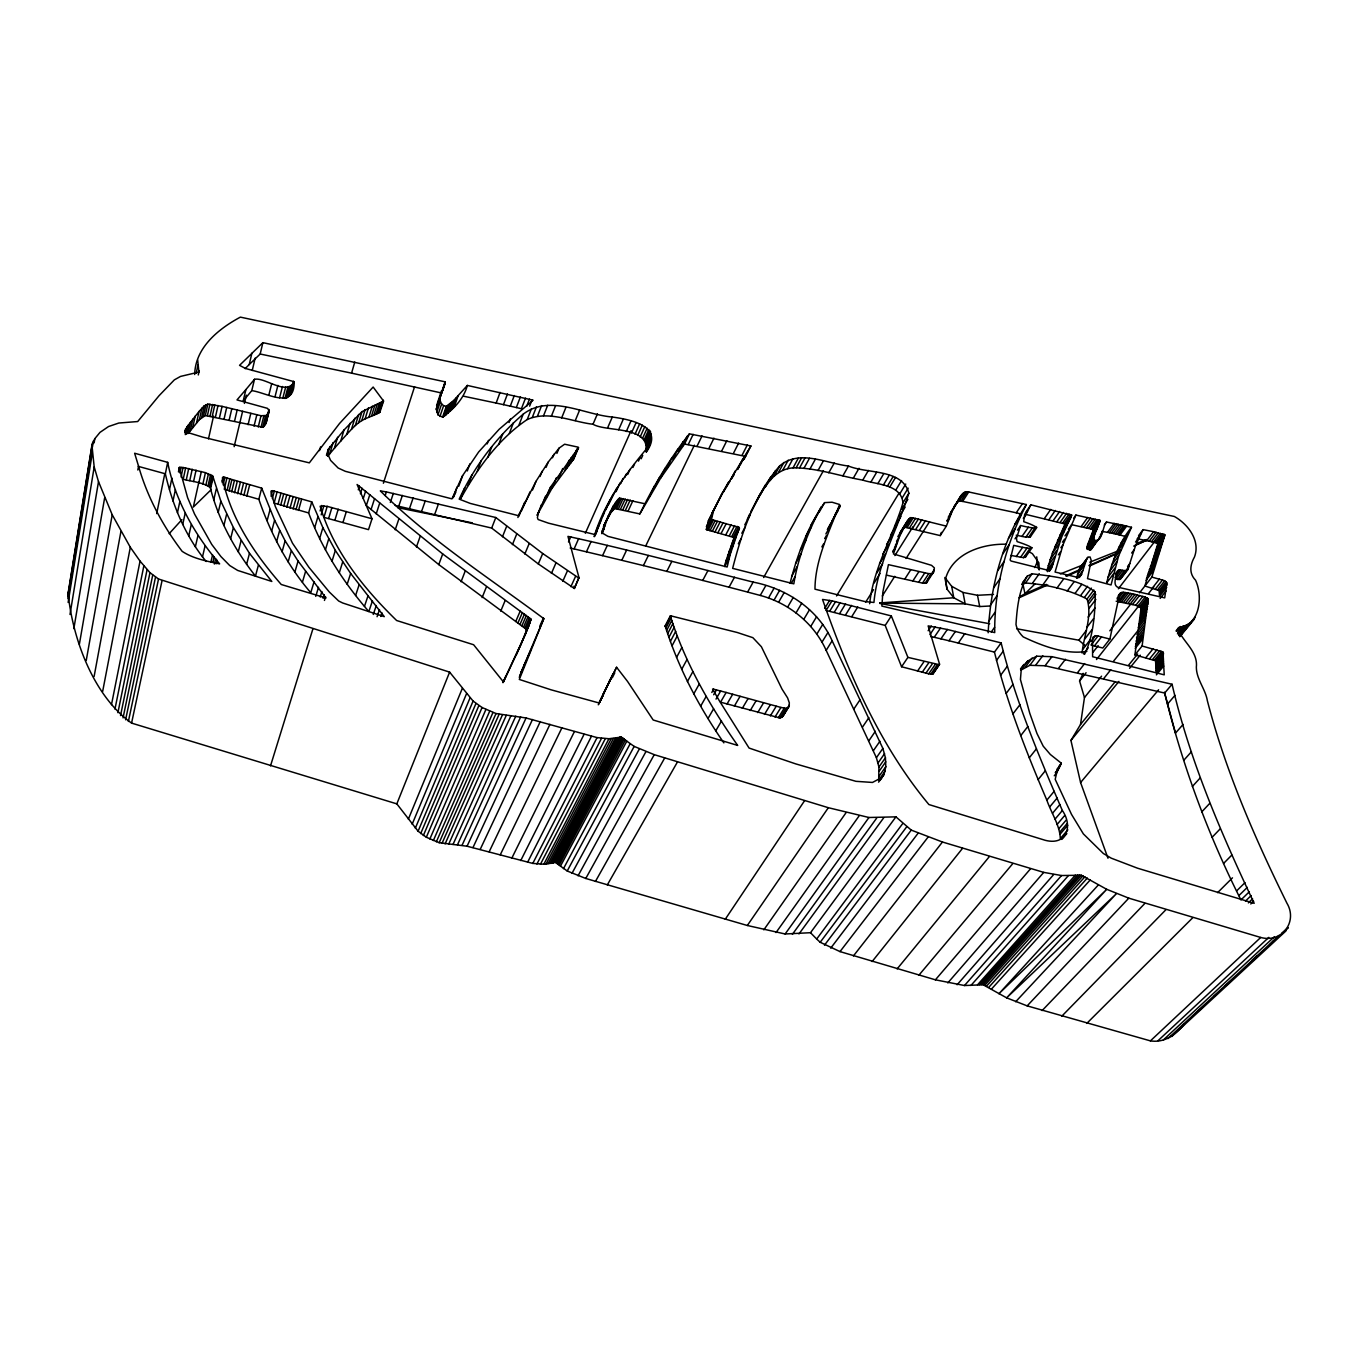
<?xml version="1.0" encoding="UTF-8"?>
<svg xmlns="http://www.w3.org/2000/svg" width="1358" height="1358" viewBox="0 0 1358 1358"><rect width="100%" height="100%" fill="white"/><g stroke="black" fill="none" stroke-linecap="round" stroke-linejoin="round"><path stroke-width="1.5" d="M711.473 519.486L739.329 527.583L730.112 554.726L724.799 564.673L734.05 537.547L706.33 529.518L711.473 519.486L713.459 510.964L722.235 493.175L750.906 445.95L689.389 433.864C669.918 458.461 653.588 485.74 639.822 513.918L614.631 508.537L611.032 512.424L603.784 525.784L613.307 506.008L619.316 498.25L644.643 503.699M706.33 529.518L708.333 520.997L722.235 493.175M1163.348 658.053L1162.838 651.942L1142.112 646.018L1134.915 654.912L1155.556 660.769L1156.235 672.719L1163.568 663.909L1163.348 658.053L1156.048 666.863M1084.55 654.335C1093.648 635.748 1095.227 612.526 1095.227 591.986C1078.201 578.881 1053.078 576.386 1032.097 573.789L1027.191 576.233L1022.829 582.378M1142.112 646.018L1148.189 599.014L1145.201 597.062L1132.691 593.87L1123.117 592.224L1119.654 593.938L1109.876 639.058L1102.815 648.021L1091 645.033L1097.994 636.036L1109.876 639.058M1082.054 653.045C1083.803 635.544 1092.579 616.074 1087.028 599.031C1068.407 589.355 1046.39 584.466 1025.528 583.006L1022.268 584.636M1134.915 654.912L1141.127 607.943L1135.814 605.312L1116.174 601.221M960.038 497.351L952.281 510.964L946.339 526.14L913.17 517.907L910.573 517.636L907.704 520.454L899.505 536.512L893.428 553.928L931.537 565.335L934.389 567.882L933.693 571.854L932.606 573.619L928.719 573.636L888.421 564.656L882.87 592.054L881.868 606.092L994.718 632.607C994.277 588.218 1005.955 543.845 1026.376 504.531L968.729 491.969C960.361 490.391 958.561 502.613 953.961 506.806L963.043 493.361M988.166 632.76C990.406 588.082 1001.695 542.266 1026.376 504.531M646.255 452.197C664.86 426.429 630.876 419.52 612.305 417.042C583.617 414.513 549.481 393.956 523.153 414.207C496.162 437.497 474.112 466.745 459.191 499.133L470.241 503.411L518.518 515.684L536.037 481.275L548.208 462.11L559.055 448.157L564.622 444.219L577.795 447.071L578.525 447.75L573.857 458.749L552.112 488.082L537.174 515.021L550.669 486.928L578.525 447.75M650.669 440.824L645.967 451.094C649.82 425.529 606.177 432.116 593.005 424.256C571.633 421.744 548.36 410.133 527.244 419.52C498.386 438.923 477.49 468.544 460.735 498.556L464.674 487.878M1073.737 518.128L1075.909 515.072L1100.133 520.47L1094.192 536.003L1093.886 539.958C1102.73 543.539 1102.492 525.648 1106.532 521.998L1131.503 527.277L1118.652 555.829L1111.048 584.959L1087.503 578.627L1091.221 560.396L1090.05 556.95L1087.945 557.289L1080.221 567.474L1076.47 577.948M1094.837 543.556L1091 549.617L1087.215 549.056L1087.52 545.101L1093.496 529.569L1071.326 524.612M197.691 360.057L198.913 372.058L180.529 376.421L174.35 379.867L159.039 395.721L137.701 421.54L118.791 423.034L108.555 426.531L100 432.37L94.822 438.668L91.937 445.152L94.194 466.948L98.506 481.632L112.222 514.784L130.317 547.291L140.044 561.109L149.974 572.669L158.53 579.017L449.617 672.125L473.093 701.051L482.073 707.518L496.026 713.544L526.072 717.975L597.062 737.598L608.944 738.735L621.166 737.122L634.169 746.408L654.25 754.658L828.346 807.704L868.95 817.499L895.924 816.854L911.252 830.111L942.452 842.011L1043.742 872.379L1061.549 875.537L1081.291 875.214L1106.736 889.32L1128.804 898.164L1260.716 937.461C1281.867 943.284 1297.959 921.675 1286.96 903.257C1254.86 838.107 1225.595 771.242 1207.364 700.711C1205.429 688.947 1196.381 679.255 1196.347 667.168C1198.129 651.246 1182.818 641.927 1177.997 629.009L1178.761 627.549C1200.302 625.104 1203.018 596.213 1195.549 580.189C1188.929 573.466 1190.015 564.962 1194.446 557.086C1200.659 540.722 1188.08 524.222 1174.347 516.481L240.383 317.127C218.655 328.721 195.213 347.58 194.686 374.519M895.924 816.854L810.505 932.708L785.128 933.981L747.324 925.494L585.773 878.473L567.22 871.004L555.303 862.347L543.845 864.214L532.794 863.416L467.067 846.221L439.177 842.707L426.327 837.241L418.094 831.215L396.825 803.868L131.573 723.101C93.227 695.703 72.585 638.481 68.104 593.293L91.937 445.152M245.9 389.576L236.988 399.914L267.424 408.334L269.291 410.778L266.592 415.446L261.025 415.735L222.067 406.365L207.808 404.141L204.107 405.957L199.015 411.491L186.912 426.989L184.739 431.606L202.902 437.174L309.335 462.857L339.551 423.458L373.144 387.047L383.55 401.051L361.975 411.661L343.981 430.028L328.229 449.379L327.584 453.589L330.588 460.379L338.159 468.018L345.305 471.311L451.942 498.861L462.603 475.639L478.644 451.976L499.167 429.264L533.134 400.186L467.339 385.434C463.927 398.59 453.453 409.42 442.572 417.161L437.972 414.818L436.257 409.216L445.22 381.853L262.892 342.657L239.551 365.336L245.526 368.493L294.211 381.7C294.431 410.506 267.187 392.717 251.773 390.629L243.218 400.916L245.9 389.576L254.489 379.289C265.217 376.964 286.538 396.366 294.211 381.7M436.257 409.216L439.024 399.201M327.21 506.364L320.132 506.211C333.44 550.975 363.655 588.354 396.621 620.504L473.619 644.744L503.309 681.767L525.444 634.254L530.961 619.112L442.708 553.962L357.086 484.5L372.024 518.773L368.51 529.637L323.951 517.347L327.21 506.364L372.024 518.773M503.309 682.276L520.946 644.558L530.961 619.112M1151.856 577.082L1164.825 535.086L1153.587 531.691L1143.096 529.637L1135.577 545.526L1127.802 569.596L1125.935 570.666L1118.449 570.054C1116.259 574.994 1111.167 587.505 1120.197 587.725L1164.706 597.876L1166.861 582.955L1164.723 580.749L1151.856 577.082L1139.549 592.818M1164.757 534.509L1157.865 543.438L1144.862 586.011L1159.07 590.56L1159.613 596.298L1166.692 587.403M1030.858 504.82L1024.068 518.196L1023.745 521.693C1040.873 527.515 1039.447 530.163 1020.656 525.512L1016.446 538.362L1017.057 541.587C1038.31 548.666 1035.543 550.618 1013.713 545.356L1010.114 559.988L1011.048 561.024L1049.7 570.699L1052.331 566.099L1061.43 537.649L1071.632 515.14L1030.858 504.82L1025.562 512.543M1053.452 561.465L1046.848 570.649L1052.348 553.283L1064.995 523.967L1024.509 514.088M880.001 780.409L884.024 774.45L885.806 766.71L885.433 757.781L882.87 748.411L832.131 640.789C818.144 609.131 786.435 588.54 753.147 582.107C691.511 566.524 630.044 549.99 567.95 536.376L578.966 577.574L574.366 588.489L538.294 563.926L491.681 528.075L395.144 505.431M570.173 548.004C633.745 562.925 697.146 578.661 760.259 595.432C788.726 603.02 814.07 623.339 826.173 650.38L876.402 757.696L878.932 767.032L878.694 780.171L885.246 770.937M1107.992 858.239L1080.578 782.531L1070.936 740.433L1080.51 724.493L1084.465 697.554L1079.576 681.003L1083.158 673.33M821.234 506.772C808.519 530.893 798.148 556.814 793.819 583.838L732.641 568.374C741.926 531.929 754.725 494.668 779.747 465.862C799.387 448.989 826.547 463.485 848.478 466.032C867.609 474.027 902.357 468.561 908.858 493.209C897.468 529.484 877.472 563.536 873.941 602.46L865.08 601.594L814.987 589.185C815.004 559.36 829.993 530.401 839.55 504.48L832.064 502.222L824.629 502.613C807.687 526.598 797.316 554.981 790.033 583.295M67.9 595.721L92.48 442.98M67.934 598.691L91.801 450.686M92.412 447.155L93.413 440.892M68.138 602.443L92.055 454.54M94.143 442.844L94.822 438.668M70.005 614.461L94.194 466.948M869.663 603.733C873.432 567.746 892.902 536.563 902.985 502.783C900.931 483.991 876.538 484.653 862.754 480.104C839.584 476.132 816.718 467.678 793.055 467.865C769.918 469.512 760.769 495.246 750.618 512.322M73.858 628.652L98.506 481.632M79.375 644.252L104.634 497.86M86.233 660.48L112.222 514.784M834.644 515.225L840.296 505.482M94.109 676.505L120.913 531.538M137.82 470.021L138.55 466.184L134.629 453.233L167.679 462.348C175.233 500.423 194.635 534.712 219.623 563.859C206.891 561.261 192.921 558.511 182.159 551.348C162.79 525.869 147.309 497.028 138.55 466.184M102.648 691.511L130.317 547.291M111.492 704.649L140.044 561.109M114.955 709.131L143.846 565.845M156.696 513.596L164.691 474.163M206.195 561.516C185.52 536.257 172.551 505.482 165.353 473.806L167.679 462.348M117.908 712.695L147.088 569.613M120.539 715.564L149.974 572.669M169.529 489.508L171.906 478.101M123.052 717.873L152.707 575.13M196.197 373.331L197.928 365.064M184.807 432.676L185.605 428.856M125.598 719.791L155.508 577.184M185.299 434.628L186.912 426.989M198.285 374.961L199.151 370.836M178.475 471.956L179.256 467.508L183.058 467.491L205.448 472.652L212.816 476.183L220.862 501.221L233.389 527.566L249.482 553.317L271.821 581.462L237.667 570.428L229.723 565.539L220.896 556.542L211.729 544.405L194.584 514.105L187.625 497.724L179.256 467.508M178.984 471.073L179.782 467.271M186.572 434.221L188.575 424.664M172.992 501.034L175.386 489.644M190.561 422.032L188.151 433.491L199.405 419.605L205.313 415.565L262.722 427.261L265.879 423.662L269.291 410.778M179.884 472.974L181.072 467.271M745.661 456.424L684.534 444.032L660.565 478.22L639.822 513.918M128.382 721.471L158.53 579.017M190.358 430.622L192.785 419.164M181.055 476.998L183.058 467.491M192.734 427.6L195.179 416.159M185.639 467.882L183.211 479.289C192.174 481.7 202.512 482.09 210.218 487.505C218.451 519.91 234.815 549.922 255.474 576.081L258.427 565.03M131.573 723.101L162.009 580.783M196.554 422.932L199.015 411.491M177.44 512.764L179.867 501.408M186.284 479.866L188.728 468.493M199.405 419.605L201.884 408.164M201.629 417.398L204.107 405.957M203.479 416.125L205.975 404.684M189.747 480.63L192.225 469.24M205.313 415.565L207.808 404.141M182.719 524.477L185.197 513.154M207.418 415.548L209.93 404.124M193.566 481.53L196.061 470.174M210.083 415.871L212.595 404.446M212.272 416.244L214.819 404.837M198.828 482.277L193.311 507.077L211.305 489.525M208.487 438.855L213.546 416.108M198.828 482.854L201.357 471.515M188.745 535.901L191.274 524.612M215.481 416.889L218.027 405.499M202.885 483.991L205.448 472.652M219.487 417.755L222.067 406.365M205.907 484.942L208.487 473.619M541.519 504.548L538.685 511.915L537.395 517.619L538.124 519.537L548.445 523.153L595.381 534.645L604.089 512.849M208.029 485.808L210.609 474.485M224.121 418.807L226.718 407.417M195.365 546.816L197.945 535.578M209.421 486.639L212.018 475.317M210.218 487.505L212.816 476.183M210.609 488.473L213.206 477.15M730.112 554.726L727.158 566.999L607.892 536.342L602.392 533.083L608.452 515.497M229.196 419.995L231.828 408.622M213.715 500.033L216.346 488.744M202.478 556.967L205.092 545.746M234.527 421.269L237.175 409.929M221.863 481.004L223.544 477.048L261.704 488.133L274.622 520.216L285.129 540.824L298.064 561.041L325.971 597.995L281.259 584.5C254.438 553.826 230.554 518.264 222.406 477.88L222.746 477.235M245.136 368.612L249.227 364.555L251.892 353.182M222.22 482.701L223.544 477.048M223.119 484.823L224.902 477.303M218.197 512.475L220.862 501.221M226.939 477.965L224.274 489.236L258.835 499.303C270.463 533.219 287.336 565.42 310.761 592.699L314.054 581.818M234.153 446.663L242.607 411.287M244.406 403.411L246.375 395.178M252.232 370.479L255.151 358.122M227.092 490.272L229.791 479.001M249.227 364.555L260.176 354.014L262.892 342.657M251.773 390.629L254.489 379.289M210.813 562.348L212.595 554.896M229.146 491.019L231.845 479.764M212.867 562.314L214.208 556.729M68.104 593.293L69.513 589.1M214.36 564.062L215.701 558.477M231.658 491.868L234.374 480.613M248.073 424.698L250.806 413.375M223.9 525.512L226.599 514.292M216.126 563.808L217.025 560.09M234.493 492.767L237.226 481.513M237.582 493.684L240.332 482.446M254.048 426.14L256.815 414.852M1131.503 527.277C1118.517 543.234 1111.591 563.146 1106.668 582.888L1113.526 573.857M240.722 494.584L243.506 483.363M230.622 538.736L233.389 527.566M258.241 427.023L261.025 415.735M243.863 495.432L246.647 484.212M268.85 395.059L271.668 383.771M260.991 427.363L263.791 416.091M262.722 427.261L265.523 415.989M263.775 426.701L266.592 415.446M246.817 496.196L249.634 484.976M264.572 425.801L267.39 414.529M267.068 416.991L268.952 409.471M265.879 423.662L268.697 412.408M275.046 396.638L277.898 385.383M238.261 551.84L241.079 540.705M279.595 397.741L282.464 386.487M282.787 398.352L285.672 387.115M258.835 499.303L261.704 488.133M284.976 398.505L287.862 387.268M286.436 398.267L289.339 387.013M287.506 397.605L290.425 386.368M288.473 396.587L291.393 385.349M289.118 395.925L292.038 384.687M289.678 395.28L292.598 384.059M290.188 394.669L293.498 381.309M290.612 394.109L293.532 382.871M246.596 564.402L249.482 553.317M271.04 496.23L272.5 490.662L311.78 501.9L322.881 527.634L335.341 550.414L350.653 573.449L384.28 616.651L342.64 602.969L338.668 601L329.281 591.969L308.826 567.203L292.462 543.149L275.368 506.602L271.176 493.48L270.989 491.172L272.5 490.662M272.364 498.505L274.333 491.07M267.119 520.623L270.072 509.505M1075.909 515.072L1063.059 544.643L1055.064 572.058L1078.778 577.625L1081.579 574.366L1086.926 558.359M831.979 600.83L822.524 599.438C848.003 671.887 879.492 745.338 928.906 804.547L1045.321 840.33C1067.15 845.898 1072.99 825.613 1062.346 810.505C1038.819 755.88 1015.512 700.762 1001.135 642.911L947.341 629.484L928.142 625.885L939.566 664.215L932.895 674.009L928.702 673.84L901.576 666.761L885.195 625.427L826.122 610.472L831.979 600.83L891.34 615.938L907.908 657.374L939.363 664.69M277.1 491.936L274.129 503.054L308.622 512.934C322.152 549.311 343.455 582.327 368.833 611.541L372.448 600.847M277.983 504.327L280.97 493.209M271.634 531.301L274.622 520.216M280.682 505.244L283.686 494.125M283.669 506.195L286.691 495.093M276.591 541.689L279.612 530.622M286.827 507.179L289.865 496.094M290.018 508.113L293.09 497.028M293.107 509.012L296.18 497.928M282.057 551.84L285.129 540.824M295.976 509.793L299.066 498.726M298.488 510.438L301.595 499.388M288.134 561.923L291.257 550.924M319.52 450.601L320.556 446.901M308.622 512.934L311.78 501.9M326.446 455.286L328.229 449.379M327.329 455.745L329.977 446.527M260.176 354.014L351.569 373.144L354.777 362.06M294.907 572.007L298.064 561.041M327.804 456.288L329.841 453.674L333.033 442.606M329.841 453.674L334.408 448.293L337.616 437.242M314.7 527.685L317.925 516.702M320.132 510.964L321.761 505.465M334.408 448.293L340.739 441.078L343.981 430.028M321.184 514.852L323.883 505.685M302.41 582.226L305.635 571.294M340.739 441.078L346.782 434.356L350.041 423.306M346.782 434.356L351.518 429.264L354.811 418.23M319.622 538.6L322.881 527.634M351.518 429.264L355.355 425.478L358.648 414.445M328.636 518.501L331.912 507.536M355.355 425.478L358.665 422.694L361.975 411.661M358.665 422.694L361.788 420.59L365.115 409.556M325.411 549.854L328.721 538.922M361.788 420.59L365.115 418.875L368.442 407.858M334.9 520.182L338.227 509.233M1027.191 576.233C1018.941 590.492 1017.04 608.129 1015.988 624.425C1016.769 629.297 1019.773 633.49 1023.202 636.885C1042.248 645.95 1065.996 654.963 1086.892 651.331M365.115 418.875L368.935 417.229L372.296 406.212M315.752 596.366L318.502 587.318M368.935 417.229L371.464 416.227L374.842 405.227M371.464 416.227L373.806 415.259L377.184 404.26M373.806 415.259L375.894 414.36L379.272 403.377M342.98 522.44L346.358 511.508M320.216 597.011L321.88 591.579M331.997 561.295L335.341 550.414M375.894 414.36L377.626 413.545L381.004 402.562M377.626 413.545L378.967 412.883L382.939 399.965M378.967 412.883L383.363 400.661M270.514 765.861L312.815 629.161M379.833 412.357L383.55 401.051M323.102 598.335L324.223 594.736M358.291 489.797L359.429 486.147M324.443 600.44L325.564 596.824M360.413 493.752L362.111 488.286M339.279 572.821L342.691 561.974M363.316 498.437L365.608 491.172M369.8 494.668L366.337 505.566L438.77 564.589L526.463 629.416M347.173 584.263L350.653 573.449M371.057 509.556L374.553 498.675M788.828 706.805L785.926 708.401L780.935 707.433L726.157 692.461L720.555 702.188L780.001 717.975L782.887 716.362L788.828 706.805L789.354 702.935L787.606 697.91L781.987 689.049L761.397 646.748L752.858 637.666L737.275 632.505L671.395 616.006L670.309 615.904L665.131 625.902C678.27 667.746 698.912 706.89 723.865 742.877M383.38 483.244L414.58 386.691M782.887 716.362L789.388 705.074M376.2 513.918L379.731 503.054M385.18 495.534L386.368 491.919L495.806 517.517L542.725 553.538L579.017 578.219M355.609 595.5L359.14 584.738M390.34 502.443L393.328 493.395M364.47 606.381L368.069 595.653M398.743 506.228L402.375 495.415M436.597 405.652L441.384 390.968M395.212 529.79L398.862 518.994M439.686 397.911L445.22 381.853M441.588 393.497L445.254 382.667M442.657 390.544L445.101 383.329M436.733 412.34L440.399 401.51L439.924 398.369M437.972 414.818L441.656 403.988L440.399 401.51M439.924 416.499L443.625 405.669L441.656 403.988M373.263 614.444L376.302 605.532M409.471 508.656L413.172 497.86M442.572 417.161L446.29 406.348L453.759 400.457L467.339 385.434M443.37 416.906L447.088 406.093M444.592 416.125L448.31 405.312M446.154 414.869L449.871 404.073M377.066 616.719L379.527 609.589M447.987 413.222L451.722 402.426M450.024 411.253L453.759 400.457M452.163 409.03L455.915 398.233M380.749 616.447L381.988 612.899M454.353 406.602L458.104 395.806M421.574 511.457L425.326 500.695M1061.345 763.23L1050.345 754.488L1043.216 746.17L1036.986 733.524L1029.771 713.289L1020.435 679.509L1021.352 668.323L1027.751 661.023L1036.663 656.203L1051.958 656.678L1172.073 684.262C1189.71 760.633 1220.961 832.777 1254.164 903.291L1137.495 868.186L1111.251 858.171L1103.375 853.52L1083.361 833.897L1071.496 814.359L1055.2 779.322L1056.694 772.838L1061.345 763.23L1058.697 766.727M416.431 546.968L420.216 536.257M905.837 523.39L899.879 532.947L904.632 527.193L940.228 535.595L941.366 532.37M434.662 514.529L438.481 503.801M927.497 581.292L926.411 583.074L922.54 583.108L886.468 575.147M457.001 487.081L453.114 497.775L455.898 492.054M458.698 486.334L462.603 475.639M467.288 470.954L469.902 463.825M386.368 491.919L380.325 490.917C429.688 539.652 488.676 577.591 543.828 618.671L519.299 679.441L551.195 689.847L599.031 702.969L612.848 674.162M463.57 396.213L496.145 403.054L500.084 392.377M438.77 564.589L442.708 553.962M468.018 485.349L471.956 474.672M487.166 443.896L488.49 440.348M477.286 471.328L481.258 460.668M496.145 403.054L503.479 404.65L507.451 393.99M487.76 457.425L491.766 446.765M503.479 404.65L510.285 406.161L514.292 395.517M498.692 444.524L502.715 433.881M509.063 422.525L510.404 418.977M510.285 406.161L516.346 407.536L520.386 396.909M509.352 433.389L513.409 422.762M525.512 398.115L521.438 408.724L516.346 407.536M519.079 424.816L523.153 414.207M526.751 406.161L529.467 399.082M461.075 581.767L465.149 571.209M529.654 406.144L532.081 399.795M527.244 419.52L531.351 408.928M594.617 534.967C605.379 500.796 626.802 472.278 649.396 445.339M532.302 417.415L536.444 406.84M491.681 528.075L495.806 517.517M537.462 416.159L541.621 405.601M543.523 415.803L547.698 405.244M502.46 536.766L506.67 526.259M551.314 416.38L555.524 405.838M396.825 803.868L449.617 672.125M482.124 597.588L486.334 587.114M517.907 517.5L520.029 512.238M524.68 502.239L518.875 516.091M530.112 491.749L521.336 510.998M532.489 490.017L536.037 481.275M561.635 417.958L565.896 407.451M540.026 476.505L542.165 471.26M512.407 544.626L516.685 534.135M546.069 467.356L548.208 462.11M932.895 674.009L939.566 664.215M552.502 457.782L553.928 454.285M556.899 453.402L559.055 448.157M408.351 819.18L462.348 688.319M575.283 420.556L579.611 410.082M537.242 515.395L538.685 511.915M543.828 618.671L521.116 672.244L525.665 662.008M541.248 506.534L545.593 496.06M546.323 497.401L550.669 486.928M500.746 611.134L505.074 600.728M412.17 824.221L466.558 693.632M524.816 554.013L529.179 543.573M552.112 488.082L556.457 477.626M558.325 479.018L562.704 468.544M564.792 470.649L569.172 460.192M415.344 828.159L470.072 697.808M566.914 468.018L571.294 457.578M568.849 465.556L573.246 455.117M570.581 463.333L574.977 452.876M573.399 457.51L577.065 448.819M572.024 461.397L576.42 450.958M573.127 459.853L578.338 447.444M418.094 831.215L473.093 701.051M593.005 424.256L597.435 413.834M420.674 833.591L475.911 703.58M538.294 563.926L542.725 553.538M423.34 835.543L478.831 705.668M515.751 621.489L520.182 611.134M517.941 622.949L522.389 612.594M426.327 837.241L482.073 707.518M834.304 516.447L833.32 518.603L839.94 506.721M520.029 624.374L524.477 614.037M521.93 625.732L526.395 615.412M607.807 427.414L612.305 417.042M429.875 838.972L485.926 709.419M523.577 626.972L528.058 616.651M524.935 628.024L529.416 617.703M433.355 840.551L489.712 711.151M525.902 628.856L530.401 618.552M502.986 682.701L505.974 675.86M526.344 630.485L530.842 620.165M525.699 632.675L530.197 622.371M551.416 573.382L555.931 563.027M516.04 655.439L529.026 625.546M436.359 841.773L492.971 712.492M568.493 541.961L570.767 536.783M618.637 429.79L623.186 419.435M439.177 842.707L496.026 713.544M442.012 843.386L499.082 714.325M539.669 626.479L543.472 617.907M574.128 548.87L578.695 538.532M626.259 431.555L630.842 421.235M523.747 666.082L531.199 649.243M1034.762 567.576L1037.156 562.161L1036.748 556.848M445.101 843.878L502.409 714.919M519.605 676.063L523.39 667.525M519.265 677.353L521.54 672.244M562.772 581.309L567.355 571.005M585.332 533.27L631.063 430.69M670.309 615.904C684.907 662.67 709.606 705.498 737.683 745.423L653.181 719.995L627.515 681.393L616.583 667.253L599.387 702.375M631.47 432.964L636.087 422.644M448.683 844.235L506.279 715.377M635.035 434.204L639.652 423.883M452.995 844.489L510.914 715.768M637.666 435.443L642.3 425.156M586.469 551.755L591.12 541.452M570.903 586.69L575.537 576.42M596.485 530.163L601.136 519.859M602.612 516.142L610.387 499.438M593.989 536.563L598.64 526.276M605.736 509.742L613.188 494.244M594.566 536.597L596.892 531.436M616.787 488.15L608.537 504.548M640.161 436.936L644.812 426.65M616.074 491.63L619.961 483.041M620.674 483.635L623.016 478.491M457.493 844.778L515.751 716.192M574.366 588.489L578.966 577.574M624.697 477.507L626.259 474.078M642.504 438.464L647.172 428.177M603.376 527.074L610.811 510.608M602.052 531.165L605.159 524.307M608.622 516.295L613.307 506.008M627.651 474.536L629.976 469.393M602.409 531.012L604.734 525.869M601.967 532.574L604.293 527.43M611.032 512.424L615.717 502.121M644.184 439.72L648.869 429.434M601.9 533.694L603.869 528.907M613.103 509.674L617.788 499.388M632.913 467.491L634.475 464.08M614.631 508.537L619.316 498.25M645.305 440.841L649.99 430.571M615.395 508.503L620.097 498.216M747.24 519.469L749.735 513.986M645.967 442.097L650.652 431.827M462.043 845.338L520.657 716.905M616.668 508.605L621.37 498.335M646.255 443.642L650.94 433.372M638.464 461.126L640.025 457.697M646.289 445.713L650.991 435.443M618.399 508.843L623.118 498.573M641.18 458.783L642.758 455.354M646.187 448.479L650.889 438.21M646.306 451.688L650.227 443.149M620.504 509.216L625.223 498.946M467.067 846.221L526.072 717.975M622.881 509.691L627.617 499.421M602.579 555.626L607.315 545.373M625.461 510.269L630.197 499.999M628.16 510.931L632.913 500.678M472.991 847.545L532.472 719.502M480.223 849.361L540.28 721.573M573.857 458.749L573.942 457.884M649.854 495.891L654.675 485.672M654.692 487.658L659.513 477.456M621.777 560.311L626.615 550.109M660.565 478.22L665.403 468.018M666.863 468.51L671.701 458.308M672.991 459.377L677.829 449.192M678.338 451.705L683.193 441.537M489.169 851.789L549.956 724.34M682.361 446.324L687.216 436.156M684.534 444.032L689.389 433.864M688.285 444.507L693.157 434.356M645.644 546.103L694.379 445.169M697.129 446.052L702.035 435.918M440.281 396.876L440.756 395.874M500.236 854.878L561.906 727.854M643.403 565.624L648.343 555.49M708.995 448.259L713.969 438.159M511.813 858.154L574.417 731.572M604.378 692.41L598.963 703.478M721.828 450.754L726.853 440.671M598.284 704.802L602.833 695.686L598.657 704.038M602.782 694.855L616.583 667.253M612.288 677.778L614.801 672.77M520.742 860.582L584.059 734.339M666.778 571.446L671.837 561.38M733.558 453.114L738.633 443.081M527.583 862.313L591.443 736.308M532.794 863.416L597.062 737.598M708.333 520.997L713.459 510.964M712.033 512.968L728.346 482.311M742.198 454.981L747.324 444.949M706.347 526.734L711.473 516.685M730.96 479.272L735.238 470.92M742.571 459.53L737.445 469.545L739.448 466.524M706.907 529.824L712.067 519.791M740.314 464.86L744.591 456.509M742.996 460.379L748.003 451.229M744.15 459.157L750.906 445.95M536.919 864.028L601.509 738.345M708.146 530.265L713.306 520.233M1122.574 570.258L1115.699 579.272L1120.112 579.357L1121.589 577.269M709.945 530.808L715.106 520.776M750.601 512.306L760.208 493.956M540.45 864.265L605.295 738.684M712.22 531.436L717.397 521.421M665.301 626.564L670.479 616.566M671.395 616.006L666.218 626.004L665.131 625.902M714.885 532.115L720.063 522.1M665.81 628.16L670.988 618.179M543.845 864.214L608.944 738.735M666.608 630.536L671.803 620.555M717.856 532.828L723.05 522.83M546.001 864.078L611.236 738.667M667.695 633.609L672.889 623.628M548.021 863.892L613.392 738.514M721.047 533.558L726.258 523.577M549.871 863.671L615.378 738.328M668.968 637.241L674.196 627.26M551.484 863.399L617.092 738.09M552.808 863.077L618.501 737.801M553.741 862.737L619.503 737.479M725.868 534.679L731.113 524.697M554.251 862.381L620.046 737.122M670.445 641.332L675.69 631.368M554.692 862.245L620.504 736.987M702.731 580.46L707.976 570.479M555.303 862.347L621.166 737.122M556.101 862.686L622.015 737.479M609.199 681.461L611.558 677.286M729.416 535.561L734.661 525.597M557.035 863.23L623.05 738.09M672.091 645.746L677.336 635.799M558.087 864.011L624.188 738.905M731.843 536.291L737.105 526.327M559.241 864.978L625.461 739.94M733.32 536.936L738.599 526.972M734.05 537.547L739.329 527.583M734.203 538.226L739.499 528.262M560.481 866.098L626.819 741.145M733.965 539.007L739.244 529.043M732.403 542.742L737.7 532.777M730.757 546.985L736.053 537.021M729.11 551.484L734.406 541.536M727.515 556.084L732.811 546.137M760.191 494.906L765.488 484.959M744.744 524.935L750.057 514.988M726.055 560.565L731.351 550.618M765.556 486.758L770.835 476.828M831.045 522.847L827.395 529.688L833.048 519.944M1016.208 535.205L1025.867 537.191L1030.467 536.58M741.808 533.27L745.338 526.649M770.207 480.477L775.503 470.547M563.485 868.628L630.112 743.845M724.731 566.575L729.161 558.291M676.556 657.425L681.852 647.511M774.45 475.775L779.747 465.862M738.345 543.743L741.01 538.77M832.641 519.927L831.877 521.353L838.276 510.184M778.558 472.397L783.872 462.484M567.22 871.004L634.169 746.408M782.853 470.106L788.183 460.209M787.606 468.68L792.936 458.783M681.682 669.375L687.029 659.496M571.973 873.364L639.329 748.988M793.055 467.865L798.402 457.986M729.093 587.131L734.474 577.235M811.082 524.986L817.923 513.782M796.246 467.644L801.61 457.782M799.692 467.695L805.073 457.833M578.05 875.808L645.899 751.687M804.055 468.137L809.453 458.291M687.42 681.563L692.818 671.718M809.928 469.07L815.36 459.225M585.773 878.473L654.25 754.658M747.664 591.969L753.147 582.107M693.768 693.87L699.234 684.059M817.974 470.581L823.44 460.769M763.62 577.523L823.406 470.7M595.432 881.461L664.673 758.019M828.77 472.788L834.27 463.01M760.259 595.432L765.793 585.604M700.626 706.211L706.16 696.45M711.813 692.478L713.663 689.219L726.157 692.461M768.509 597.978L774.077 588.184M713.663 694.753L716.447 689.881M819.061 512.39L824.629 502.613M805.854 536.478L811.439 526.683M607.315 884.907L677.489 761.906M800.507 549.752L806.092 539.958M842.911 475.775L848.478 466.032M716.022 699.098L720.674 690.984M774.06 600.083L779.662 590.289M795.567 563.502L801.169 553.725M708.01 718.518L713.595 708.791M791.612 576.335L797.231 566.558M778.626 602.205L784.262 592.444M791.12 583.533L794.871 577.014M853.384 478.033L859.003 468.306M727.056 703.97L732.692 694.261M825.885 533.915L829.653 527.413M824.645 538.617L826.53 535.375M821.862 546.901L823.746 543.641M787.589 607.196L793.276 597.452M715.836 730.723L721.488 721.03M862.754 480.104L868.424 470.411M734.372 706.058L740.059 696.348M870.953 481.988L876.64 472.312M795.992 612.95L801.729 603.241M742.3 708.333L748.037 698.674M877.845 483.652L883.583 473.993M883.345 485.061L889.1 475.419M803.732 619.418L809.521 609.725M750.227 710.557L755.999 700.915M887.368 486.198L893.14 476.573M889.779 487.047L895.567 477.422M757.696 712.594L763.502 702.969M723.22 492.343L730.112 480.953M810.726 626.462L816.548 616.804M895.737 490.153L901.559 480.545M824.713 608.435L829.585 600.389M764.486 714.393L770.326 704.768M836.528 595.941L899.047 493.09M899.896 493.65L905.735 484.059M829.704 611.236L835.577 601.594M816.871 634.05L822.744 624.408M902.306 497.758L908.163 488.184M770.342 715.887L776.216 706.279M834.27 612.271L840.161 602.629M902.985 502.783L908.858 493.209M901.967 508.978L907.857 499.388M775.028 717.007L780.935 707.433M822.048 642.045L827.973 632.438M839.634 613.527L845.559 603.92M899.268 516.651L905.175 507.077M894.922 526.123L900.829 516.532M290.935 393.616L290.578 392.547M890.593 535.222L896.501 525.631M778.338 717.72L784.262 708.146M886.57 544.507L892.495 534.933M780.001 717.975L785.926 708.401M882.87 553.962L888.811 544.371M781.75 717.516L787.674 707.942M845.525 614.987L851.483 605.379M879.56 563.57L885.518 553.979M826.173 650.38L832.131 640.789M897.842 536.699L907.704 520.454M903.376 528.058L909.317 518.484M899.675 534.746L901.661 531.555M904.632 527.193L910.573 517.636M876.623 573.263L882.598 563.689M896.535 541.282L899.505 536.512M905.531 527.21L911.49 517.67M895.465 545.016L897.468 541.842M894.515 547.546L896.501 544.354M907.195 527.447L913.17 517.907M1010.844 555.422L1023.542 557.663L1025.63 556.882L1024.56 556.016M851.789 616.583L857.764 606.992M892.647 551.552L895.635 546.765M892.885 552.129L894.888 548.955M874.094 583.023L880.069 573.449M909.537 527.889L915.513 518.349M865.674 602.154L873.55 589.627M894.888 555.592L912.848 526.938M912.44 528.5L918.415 518.96M915.818 529.264L921.81 519.741M919.519 530.163L925.545 520.64M882.31 595.941L894.752 576.318M906.075 558.477L929.517 521.676M904.666 579.289L910.76 569.783M731.164 479.323L734.305 474.434M951.041 511.847L961.668 494.991M949.598 514.546L953.655 508.231M948.224 517.262L952.281 510.964M956.966 502.799L964.282 492.343M949.021 516.736L951.041 513.579M946.95 520.725L950.006 515.989M958.205 501.781L965.572 491.851M947.154 521.234L949.191 518.077M959.495 501.289L960.921 501.204L967.015 491.766M940.228 535.595L946.339 526.14M960.921 501.204L962.635 501.408L968.729 491.969M912.763 581.122L918.891 571.633M885.195 625.427L891.34 615.938M918.585 582.378L924.747 572.906M922.54 583.108L928.719 573.636M925.019 583.329L931.215 573.874M928.108 579.034L930.179 575.877M932.233 572.72L934.304 569.579M926.411 583.074L933.693 571.854M853.859 709.046L860.106 699.625M725.257 919.264L804.598 800.66M901.576 666.761L907.908 657.374M862.534 727.039L868.865 717.669M928.142 630.757L931.316 626.055M929.924 634.61L935.221 626.785M962.635 501.408L1016.225 512.781L1022.54 503.495M930.654 636.546L934.202 637.292L940.585 627.939M1014.681 524.46L1021.029 515.174M868.967 740.636L875.35 731.3M917.516 671.09L923.932 661.736M1008.434 538.379L1014.816 529.094M1024.339 515.785L1027.514 511.151M934.202 637.292L940.924 638.837L947.341 629.484M1023.287 518.332L1025.409 515.242M1017.481 530.146L1020.656 525.512M1002.747 553.962L1009.13 544.66M747.324 925.494L828.346 807.704M922.167 672.329L928.6 662.993M1014.986 538.837L1017.125 535.748M925.867 673.229L932.301 663.909M940.924 638.837L948.97 640.755L955.421 631.436M873.466 750.567L879.916 741.264M997.74 570.649L1004.173 561.363M1021.963 536.478L1028.379 527.21M928.702 673.84L935.17 664.52M930.773 674.179L937.241 664.86M1025.867 537.191L1032.301 527.939M933.981 671.073L938.293 664.86M932.148 674.23L938.616 664.911M1028.617 537.395L1035.933 526.497M993.598 587.895L1000.065 578.61M1016.174 556.61L1022.625 547.342M876.402 757.696L882.87 748.411M1030.162 537.157L1036.901 527.345M1044.319 518.62L1050.753 509.403M948.97 640.755L958.273 643.047L964.757 633.745M1020.486 557.408L1026.954 548.157M878.083 762.907L884.584 753.639M1048.885 519.673L1055.336 510.455M990.474 605.057L996.976 595.772M1023.542 557.663L1030.009 548.411M763.824 929.84L846.085 812.644M1025.256 557.459L1032.114 547.647M878.932 767.032L885.433 757.781M1053.129 520.691L1059.613 511.491M879.288 771.038L885.789 761.787M1056.914 521.625L1063.399 512.441M879.288 775.944L885.806 766.71M988.556 621.489L995.091 612.237M1060.106 522.457L1066.607 513.273M878.575 782.14L884.024 774.45M1062.584 523.119L1069.102 513.952M1064.265 523.645L1070.783 514.461M1021.64 584.517L1023.83 581.428M1064.995 523.967L1071.513 514.801M1065.113 524.324L1071.632 515.14M1065.045 524.918L1071.564 515.751M1064.791 525.75L1071.326 516.583M1064.4 526.785L1070.919 517.619M776.012 932.573L859.173 815.802M1063.212 529.247L1070.393 518.79M1062.465 530.588L1068.984 521.421M1025.528 583.006L1032.097 573.789M991.323 631.911L994.616 627.277M1060.055 535.103L1066.607 525.936M1057.492 540.637L1064.027 531.453M1054.877 546.816L1061.43 537.649M1068.373 529.213L1070.562 526.174M1052.348 553.283L1058.917 544.1M1064.978 535.867L1068.254 531.284M1032.691 582.921L1039.277 573.738M1050.073 559.683L1056.66 550.499M1062.414 542.198L1064.604 539.143M1048.189 565.607L1054.776 556.424M1060.87 547.698L1063.059 544.643M785.128 933.981L868.95 817.499M1058.323 554.879L1060.53 551.823M1047.408 571.633L1052.908 563.977M1049.021 570.683L1052.331 566.099M1081.121 526.581L1087.707 517.449M1049.496 570.903L1051.703 567.848M1083.854 527.176L1090.44 518.06M1042.859 584.84L1049.496 575.656M1067.846 829.823L1060.326 838.565C1059.766 824.883 1051.194 812.882 1046.848 800.151C1026.258 752.026 1007.042 703.003 994.463 652.112L1001.135 642.911M1086.383 527.753L1092.986 518.637M792.393 934.338L876.708 818.059M1088.641 528.262L1095.244 519.146M1090.542 528.703L1097.162 519.605M1092.036 529.094L1098.656 519.995M996.483 660.429L1003.189 651.229M1093.054 529.399L1099.674 520.301M1093.479 529.875L1100.133 520.47M798.979 933.931L883.702 817.805M1093.292 530.605L1099.929 521.506M1092.918 531.708L1099.556 522.609M1092.426 533.117L1099.063 524.018M1091.798 534.78L1098.435 525.682M1091.034 536.631L1097.671 527.532M1090.168 538.634L1096.806 529.535M1088.59 542.368L1095.261 533.253M1087.52 545.101L1094.192 536.003M1086.943 547.019L1093.614 537.921M1056.745 588.337L1063.45 579.187M1086.841 548.276L1093.513 539.177M1104.309 525.02L1106.532 521.998M1087.215 549.056L1093.886 539.958M1088.03 549.566L1094.701 540.467M1089.303 549.956L1095.991 540.874M1100.421 534.712L1102.645 531.674M1090.151 549.99L1097.06 540.535M1099.284 537.496L1101.508 534.475M1091 549.617L1100.472 536.733M1000.54 675.418L1007.296 666.269M1079.254 569.155L1087.945 557.289M1078.32 571.446L1085.602 561.363M1101.779 531.385L1107.5 532.336L1114.188 523.271M1077.437 574.332L1084.159 565.234M1107.5 532.336L1109.384 532.692L1116.072 523.628M1067.184 591.12L1073.923 582.005M1077.115 578.236L1082.716 570.649M1109.384 532.692L1111.37 533.083L1118.075 524.035M1079.338 577.405L1081.579 574.366M1111.37 533.083L1113.373 533.507L1120.078 524.46M1113.373 533.507L1115.291 533.915L1122.014 524.867M1115.291 533.915L1117.091 534.322L1123.83 525.274M1184.651 1023.626C1176.147 1034.168 1165.045 1043.182 1150.413 1040.873L1027.157 1005.871L1006.634 997.841L983.141 984.771L964.486 985.535L935.407 979.814L840.008 951.602L820.181 942.265L816.684 939.023L902.73 823.542M1117.091 534.322L1118.686 534.696L1125.426 525.665M1075.044 593.412L1081.817 584.33M1118.686 534.696L1120.01 535.018L1126.75 525.987M1020.486 669.019L1023.881 664.452M1027.751 661.023L1020.927 670.139L1029.822 665.318L1045.049 665.76L1164.655 693.038C1182.19 764.622 1207.788 834.118 1240.94 899.947L1249.377 891.714M1025.29 667.134L1032.114 658.019M1006.142 693.497L1012.966 684.364M820.181 942.265L906.567 826.988M1080.73 595.381L1087.52 586.3M1120.978 543.319L1127.751 534.305M1029.822 665.318L1036.663 656.203M1118.652 547.885L1125.443 538.871M1116.327 553.13L1123.1 544.1M1084.601 597.197L1091.425 588.133M1114.018 558.834L1120.825 549.803M824.493 945.168L911.252 830.111M1035.95 664.809L1042.808 655.71M1111.846 564.86L1118.652 555.829M1087.028 599.031L1093.869 589.983M1109.842 571.005L1116.666 561.974M1088.386 601.051L1095.227 591.986M1138.564 535.629L1143.096 529.637M1108.094 577.082L1114.935 568.051M1137.138 538.922L1140.55 534.441M1089.014 603.41L1095.872 594.363M1135.56 542.046L1138.955 537.547M1045.049 665.76L1051.958 656.678M830.723 948.139L917.991 833.354M1088.946 608.486L1095.821 599.455M1115.495 573.636L1117.77 570.632M1131.638 553.029L1133.913 550.041M1115.987 574.366L1119.416 569.851M1115.054 577.456L1120.774 569.953M1012.983 713.816L1019.909 704.751M1088.081 617.075L1094.972 608.044M1138.038 538.956L1146.746 540.654L1153.587 531.691M1127.564 566.507L1129.856 563.502M1117.617 579.594L1124.492 570.581M1119.043 579.662L1129.126 566.286M1120.112 579.357L1128.481 568.272M1146.746 540.654L1149.174 541.18L1156.031 532.217M1120.91 578.593L1127.802 569.596M1149.174 541.18L1151.431 541.689L1158.306 532.743M1086.621 627.736L1093.546 618.705M1151.431 541.689L1153.468 542.181L1160.343 533.236M1016.65 628.737L1078.829 640.212L1086.485 630.265M1118.364 588.795L1155.352 540.688M840.008 951.602L928.006 837.173M1058.493 668.306L1065.453 659.275M1153.468 542.181L1155.183 542.589L1162.058 533.66M1155.183 542.589L1156.541 542.962L1163.416 534.034M1156.541 542.962L1157.457 543.251L1164.332 534.322M1084.821 638.939L1091.781 629.925M1157.933 544.032L1164.825 535.086M1118.228 595.806L1120.537 592.801M1117.023 598.284L1121.657 592.292M1157.695 545.339L1164.587 536.41M1157.169 547.24L1164.078 538.311M1117.328 599.71L1123.117 592.224M1156.422 549.701L1163.331 540.756M1155.471 552.587L1162.38 543.658M1118.143 601.424L1125.103 592.428M1154.334 555.829L1161.26 546.901M1082.92 649.192L1089.914 640.195M1119.62 601.645L1126.58 592.665M1153.061 559.343L1159.987 550.397M1121.419 601.967L1128.396 592.988M1151.669 562.925L1158.612 553.996M1090.898 641.672L1095.55 635.663L1097.994 636.036M1150.328 566.541L1157.271 557.612M1083.514 653.877L1088.199 647.868M1123.49 602.375L1130.467 593.412M1149.089 570.037L1156.031 561.109M1020.792 735.561L1027.819 726.53M1147.985 573.297L1154.945 564.351M1125.697 602.833L1132.691 593.87M1147.086 576.165L1154.045 567.237M1146.407 578.542L1153.383 569.613M1094.463 645.882L1101.474 636.885M1128.006 603.342L1134.999 594.397M1145.999 580.273L1152.976 571.328M853.435 955.93L942.452 842.011M1130.314 603.903L1137.325 594.94M1093.037 652.247L1098.198 645.644M1109.825 630.791L1130.501 604.378M1077.607 672.566L1084.652 663.587M1132.538 604.446L1139.549 595.5M1135.814 605.312L1142.842 596.383M1138.157 605.991L1145.201 597.062M1152.382 588.014L1159.409 579.102M1079.576 681.003L1086.077 672.736M1096.5 659.53L1139.43 605.057M1148.545 593.514L1153.757 586.911M1139.735 606.602L1146.78 597.673M1140.669 607.196L1147.714 598.284M1155.488 588.863L1162.533 579.951M1141.127 607.943L1148.189 599.014M1141.263 608.876L1148.308 599.947M1141.246 610.132L1148.308 601.221M1157.678 589.644L1164.723 580.749M1141.161 611.27L1148.223 602.341M1140.958 613.018L1148.019 604.089M1159.07 590.56L1166.132 581.665M1140.618 615.276L1147.697 606.364M1159.8 591.85L1166.861 582.955M1140.16 617.958L1147.255 609.046M1029.262 757.832L1036.392 748.869M1159.919 593.684L1166.997 584.789M1139.634 620.962L1146.729 612.051M1139.006 624.154L1146.101 615.242M1160.156 598.42L1166.047 591.019M1138.327 627.464L1145.439 618.569M872.125 961.566L962.533 848.343M1084.465 697.554L1101.559 676.165M1113.407 661.363L1144.828 622.032M1137.087 634.441L1144.217 625.546M1103.647 678.661L1110.793 669.732M1136.527 637.87L1143.657 628.975M1136.018 641.112L1143.164 632.2M1135.611 644.015L1142.757 635.12M1135.322 646.476L1142.485 637.581M1135.186 648.377L1142.35 639.482M1080.51 724.493L1115.071 681.852M1128.379 665.454L1137.681 653.979M1038.055 779.696L1045.287 770.784M1070.936 740.433L1118.924 681.393M1129.584 668.272L1140.245 655.15M1145.829 657.679L1153.061 648.835M1057.101 769.018L1060.734 764.588M1057.186 769.799L1059.613 766.846M1055.268 772.651L1058.9 768.204M1055.709 772.651L1058.137 769.68M1149.7 658.698L1156.965 649.837M1054.266 775.791L1056.694 772.838M897.129 968.899L989.388 856.559M1152.518 659.496L1159.783 650.652M1176.113 630.791L1178.761 627.549M1176.418 631.385L1180.425 626.53M1154.402 660.141L1161.684 651.314M1177.641 632.455L1182.971 625.97M1177.42 633.863L1184.091 625.783M1155.556 660.769L1162.838 651.942M1178.693 633.49L1185.364 625.41M1156.116 661.431L1163.399 652.604M1178.693 634.576L1186.705 624.884M1156.269 662.246L1163.568 653.402M1178.727 635.561L1188.063 624.239M1156.167 663.247L1163.45 654.42M1156.099 664.113L1163.382 655.286M1180.051 634.814L1189.404 623.509M1179.966 635.646L1190.66 622.711M1179.729 636.427L1195.312 617.262M1156.065 665.335L1163.365 656.508M1179.83 636.715L1194.378 619.061M1046.848 800.151L1054.164 791.307M1156.065 668.645L1163.382 659.835M1156.116 670.631L1163.45 661.804M1156.388 674.841L1163.721 666.031L1163.568 663.909M1049.751 806.873L1057.118 798.063M1052.484 813.323L1059.868 804.53M1080.578 782.531L1158.595 689.796M918.891 975.214L1012.745 863.671M1054.928 819.281L1062.346 810.505M1164.655 693.038L1172.073 684.262M1057.016 824.544L1064.468 815.768M1058.663 828.906L1066.132 820.147M1167.49 704.123L1174.976 695.364M1059.766 832.131L1067.252 823.389M935.407 979.814L1030.467 868.848M1060.242 834.016L1067.727 825.274M1061.837 839.414L1066.845 833.591M947.799 982.92L1043.742 872.379M1183.09 724.425L1175.485 733.116L1164.417 692.156M957.118 984.754L1053.706 874.535M964.486 985.535L1061.549 875.537M970.919 985.484L1068.373 875.638M977.522 984.839L1075.332 875.129M979.695 984.618L1077.641 874.942M981.511 984.567L1079.559 874.959M1183.701 760.378L1191.424 751.755M983.141 984.771L1081.291 875.214M984.771 985.28L1083.039 875.774M986.553 986.129L1084.974 876.708M988.726 987.385L1087.334 878.049M991.442 989.116L1090.27 879.899M169.156 533.694L181.938 519.605M1098.384 884.907L998.911 993.75L1106.736 889.32L1006.634 997.841L1116.48 893.598L1015.682 1001.746M1192.375 786.469L1200.217 777.896M1080.221 567.474L1081.223 566.388M1201.745 811.897L1209.723 803.393M1027.157 1005.871L1128.804 898.164M1042.112 1010.59L1144.862 903.426M1212.049 837.343L1220.146 828.923M1061.667 1016.327L1165.792 909.843M1223.592 863.433L1231.825 855.082M1217.6 892.664L1232.47 877.828M1086.773 1023.406L1192.664 917.821M1034.796 584.093L1024.984 593.769L1019.909 596.569M1236.612 890.916L1244.997 882.649M1238.886 895.618L1247.306 887.351M1245.524 901.05L1251.159 895.567M1248.358 902.883L1252.602 898.775M1250.786 903.97L1253.621 901.237M1150.413 1040.873L1260.716 937.461M1158.119 1040.601L1268.83 937.36M1163.399 1039.905L1274.364 936.765M1167.931 1038.581L1279.083 935.492M1192.392 1016.463L1206.294 1003.562M1214.018 996.399L1221.742 989.235M1224.831 986.383L1234.099 977.777M1248.019 964.893L1263.466 950.566M1269.645 944.829L1275.824 939.108M1282.003 933.37L1288.199 927.65L1281.918 933.319M1171.682 1036.595L1285.975 930.926M1252.127 960.276L1256.829 956.015M1272.514 941.824L1275.637 938.989M882.191 777.336L872.481 782.446L855.947 781.325L795.686 763.875L749.073 748.054L718.993 700.202L712.577 689.049L713.663 689.219M1019.077 597.792L1047.731 584.874M1066.845 576.25L1080.204 570.224M1089.761 565.913L1116.514 553.86M1133.692 546.103L1147.069 540.077M1046.271 584.381L1024.984 593.769L1022.608 582.633M1065.623 575.86L1081.104 569.036M1088.844 565.607L1117.872 552.825M1135.288 545.135L1146.899 540.026M1060.326 573.925L1083.888 564.538M1089.778 562.195L1119.213 550.465M1136.884 543.438L1146.712 539.516M1095.55 635.663L1092.952 637.208L1092.511 639.567L1092.613 656.729L1164.23 674.841L1163.721 666.031M879.882 602.918L953.791 597.775L965.165 603.852L979.695 606.568L989.727 606.008M1006.057 544.235C982.275 543.641 952.603 553.3 945.592 578.627L946.967 589.049L953.791 597.775L951.686 586.317L944.862 577.49L946.967 589.049M951.686 586.317L963.026 592.478L977.505 595.279L993.496 594.448M879.865 603.088L965.165 603.852L963.026 592.478M879.848 603.461L989.71 623.746M397.605 507.603L472.295 522.864M351.569 373.144L441.639 393.005M958.273 643.047L994.463 652.112M443.625 405.669L446.29 406.348M1120.01 535.018L1124.747 536.291M1016.225 512.781L1020.045 513.816M138.295 466.371L165.353 473.806M1029.126 551.806L1032.386 553.657L1038.836 562.755L1039.362 569.8M1078.829 640.212L1085.144 645.559M810.505 932.708L816.684 939.023M379.544 410.948L380.155 412.034M266.117 420.742L266.474 422.032M1037.156 562.161L1038.819 569.613M932.895 672.634L933.099 673.517M573.959 586.232L574.298 587.844M977.505 595.279L979.695 606.568"/></g></svg>
